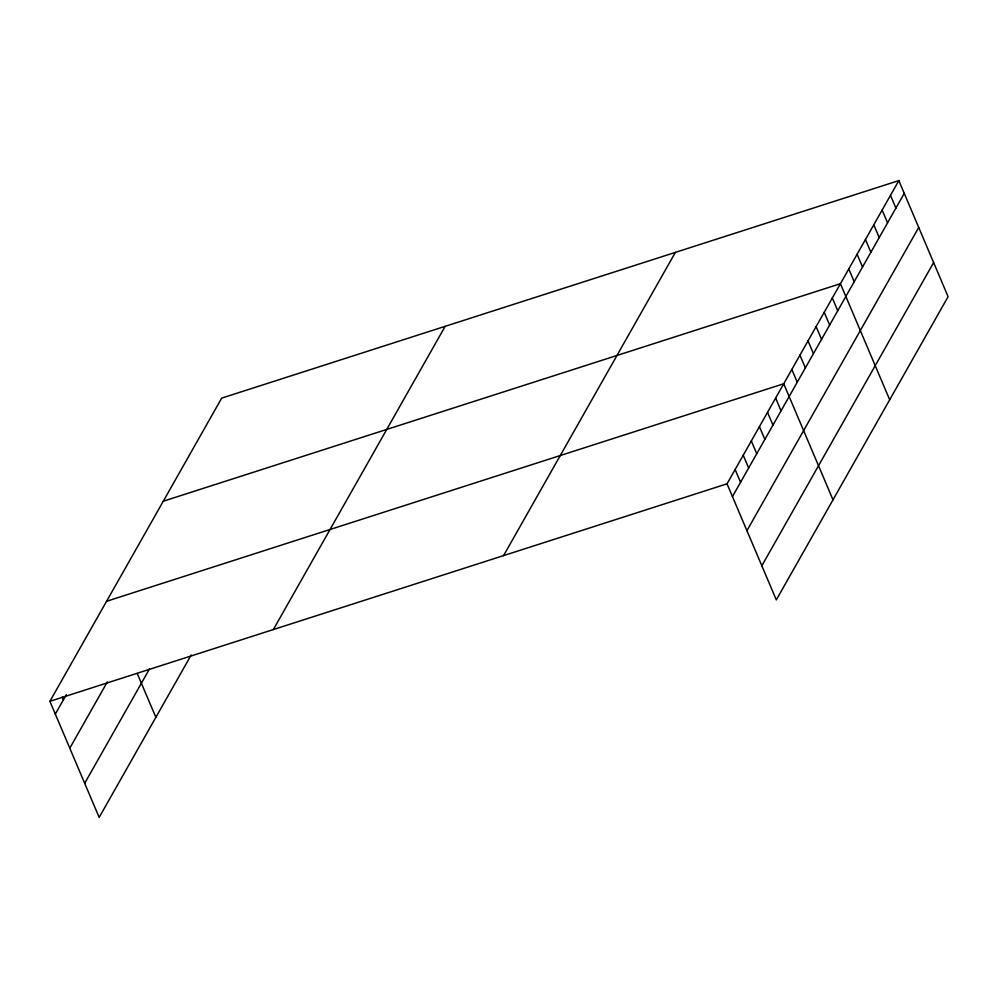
<?xml version="1.0" encoding="UTF-8"?>
<svg xmlns="http://www.w3.org/2000/svg" width="998" height="998" viewBox="0 0 998 998"><rect width="100%" height="100%" fill="white"/><g stroke="black" fill="none" stroke-linecap="round" stroke-linejoin="round"><path stroke-width="1.5" d="M191.204 654.962L99.164 817.399L49.9 701.332L221.693 398.115L898.836 180.601L948.1 296.668L776.307 599.885L727.031 483.818L898.836 180.601M55.314 714.094L66.355 694.596M69.785 748.188L107.335 681.908M84.693 783.305L149.488 668.947M273.352 629.551L445.158 326.346M503.578 555.599L675.384 252.382M732.457 496.58L904.25 193.363M746.928 530.674L918.721 227.457M761.836 565.791L933.629 262.574M163.285 501.208L840.428 283.694L889.692 399.761M106.599 601.27L783.729 383.756L832.993 499.823M49.9 701.332L727.031 483.818M890.49 195.334L895.905 208.095M882.145 210.067L887.559 222.816M873.799 224.787L879.213 237.549M865.453 239.52L870.867 252.269M857.107 254.241L862.534 267.002M848.774 268.973L854.188 281.723M832.32 297.99L837.746 310.752M824.223 312.287L829.637 325.049M816.127 326.583L821.541 339.345M808.031 340.879L813.445 353.629M799.934 355.176L805.349 367.925M791.826 369.46L797.24 382.222M775.633 398.052L781.047 410.814M767.537 412.349L772.951 425.111M759.428 426.645L764.855 439.407M751.332 440.941L756.746 453.691M743.236 455.225L748.65 467.987M735.139 469.522L740.553 482.284M137.213 673.413L155.863 717.337M62.213 696.966L63.41 699.798"/></g></svg>
